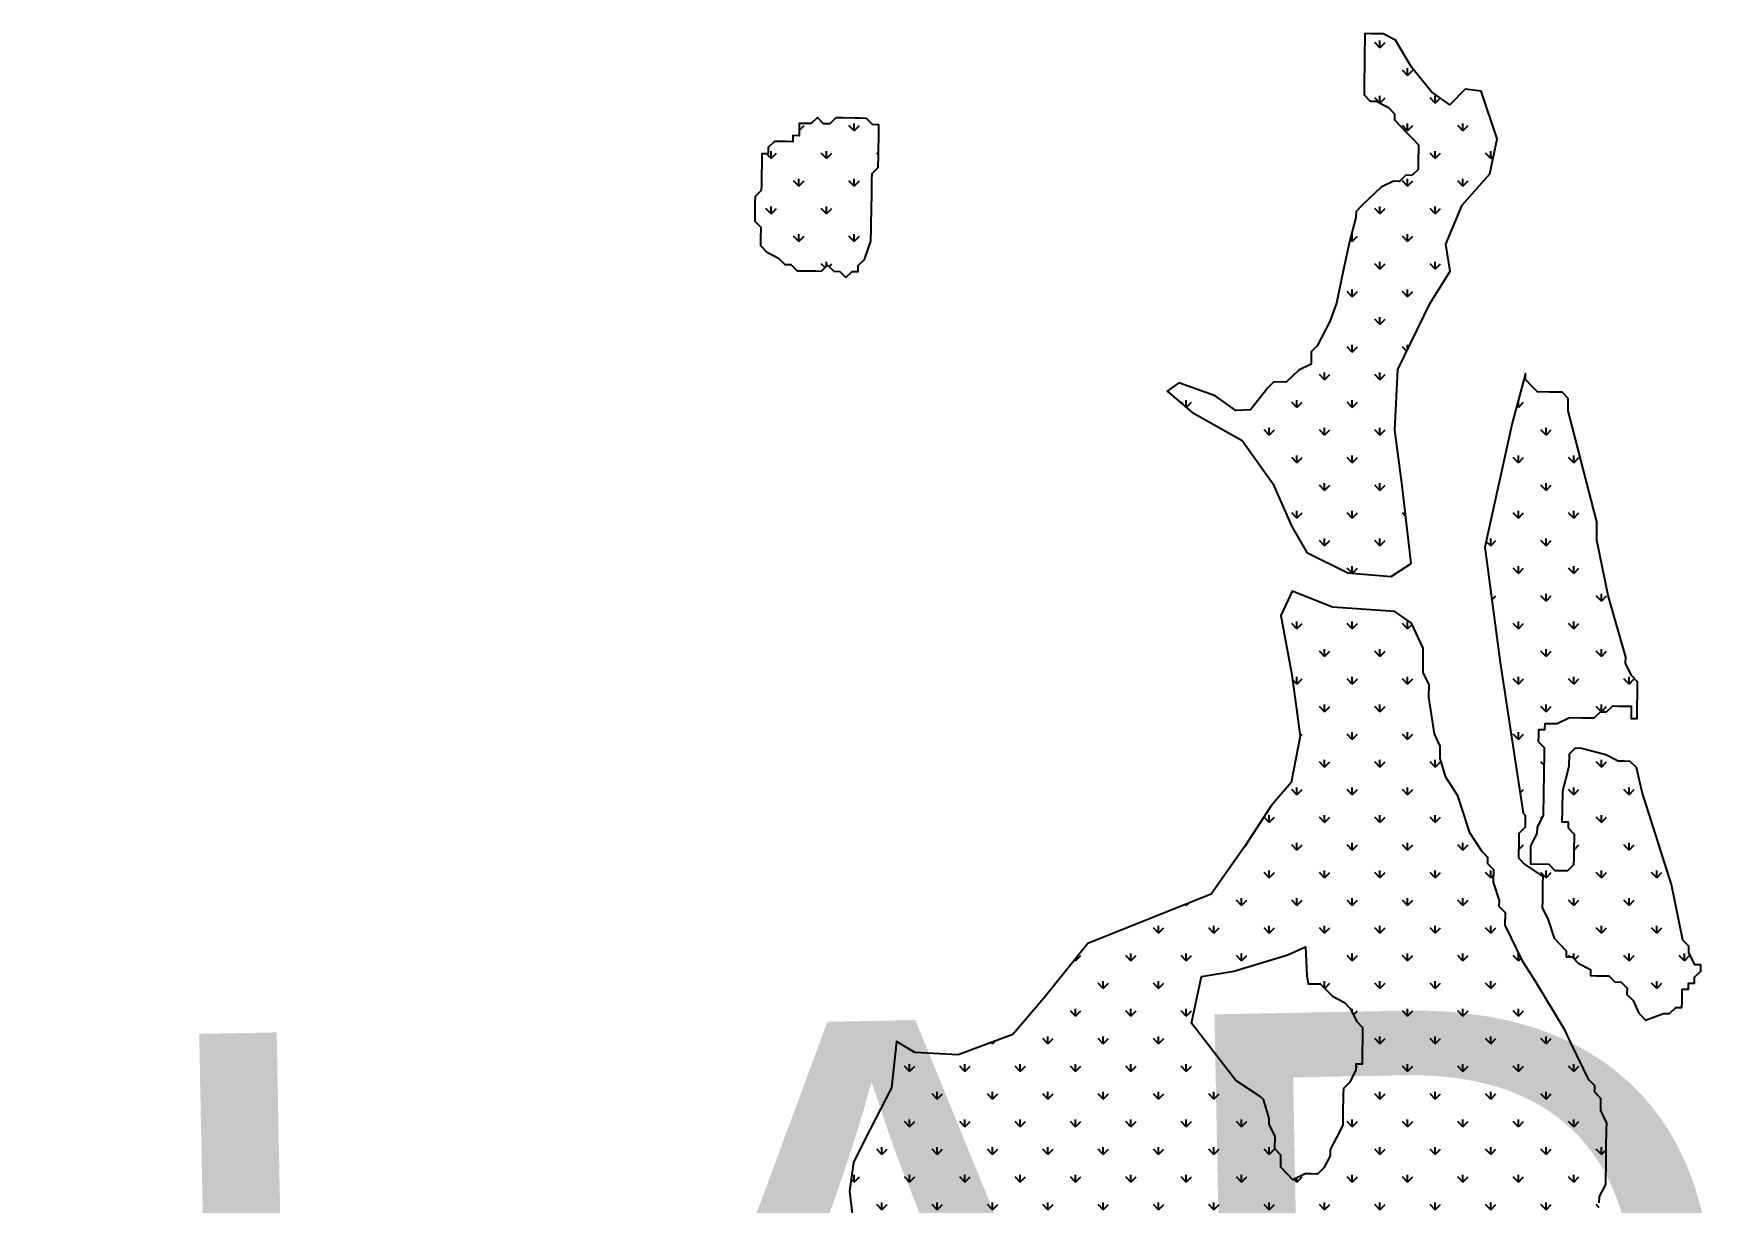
# Model space of a CAD drawing. Header units: metres. Extents: x 266585 to 279238, y 2117616 to 2136108.
# Drawn here: x 270779 to 271869, y 2123063 to 2123822 of the extents above; entities that cross this region are included whole.
import ezdxf

# ---------------------------------------------------------------- set-up
doc = ezdxf.new("R2010")
doc.units = ezdxf.units.M
doc.layers.add('MANGROOVES', color=112, linetype='Continuous')
doc.layers.add('VILLAGE NAME', color=250, linetype='Continuous')

msp = doc.modelspace()

# ---------------------------------------------------------------- hatches: boundary and pattern name
at = {"layer": 'MANGROOVES'}
h = msp.add_hatch(dxfattribs=at)
h.set_pattern_fill('GRASS', color=256)
h.paths.add_polyline_path([(271662.5, 2123564.5), (271664.4, 2123603.7), (271685.4, 2123646.8), (271698.4, 2123667.6), (271695.6, 2123685.1), (271706, 2123710.5), (271724.1, 2123730.8), (271728.9, 2123753.5), (271718.4, 2123784.5), (271708.1, 2123785.7), (271698, 2123775.6), (271686.1, 2123784), (271673.2, 2123800), (271662.8, 2123817.6), (271654.9, 2123821.7), (271650.9, 2123821.7), (271646.9, 2123821.8), (271643, 2123821.9), (271642.9, 2123817.9), (271642.8, 2123809.9), (271642.7, 2123801.9), (271642.5, 2123790), (271642.4, 2123786), (271642.4, 2123782), (271646.3, 2123778), (271650.3, 2123777.9), (271658.2, 2123773.8), (271662.1, 2123769.8), (271662.1, 2123765.8), (271666, 2123761.8), (271669.9, 2123757.7), (271673.8, 2123753.7), (271677.7, 2123749.7), (271677.7, 2123745.7), (271677.6, 2123741.7), (271677.6, 2123737.7), (271677.5, 2123733.7), (271673.5, 2123729.8), (271669.5, 2123729.9), (271665.5, 2123725.9), (271661.5, 2123726), (271653.5, 2123722.1), (271649.4, 2123718.2), (271645.4, 2123714.3), (271641.3, 2123710.4), (271637.3, 2123706.4), (271637.2, 2123702.5), (271633, 2123686.6), (271628.7, 2123666.7), (271624.5, 2123646.9), (271620.3, 2123635), (271612.1, 2123619.2), (271608.1, 2123615.3), (271608, 2123607.3), (271600, 2123603.4), (271595.9, 2123599.5), (271591.9, 2123595.6), (271583.9, 2123595.7), (271579.9, 2123591.8), (271568.8, 2123577.6), (271559.2, 2123577.1), (271545.9, 2123586.6), (271522.3, 2123595.2), (271514.6, 2123589.8), (271530.6, 2123576.1), (271563.4, 2123557.7), (271583.2, 2123529.9), (271595.6, 2123501.9), (271605.3, 2123484.9), (271631.9, 2123471.8), (271660.1, 2123469.4), (271672.9, 2123477.8), (271667.1, 2123528.4)])
h = msp.add_hatch(dxfattribs=at)
h.set_pattern_fill('GRASS', color=256)
h.paths.add_polyline_path([(271322.9, 2123719), (271323, 2123723), (271323, 2123727), (271323.1, 2123731), (271327.1, 2123734.9), (271327.2, 2123742.8), (271327.5, 2123758.8), (271327.5, 2123762.7), (271323.5, 2123762.8), (271319.6, 2123766.8), (271315.6, 2123766.9), (271311.7, 2123767), (271303.7, 2123767.1), (271299.7, 2123767.1), (271295.7, 2123763.2), (271291.7, 2123763.3), (271287.8, 2123767.3), (271283.7, 2123763.4), (271279.8, 2123763.4), (271275.8, 2123763.5), (271275.7, 2123759.5), (271275.7, 2123755.5), (271271.7, 2123755.6), (271271.6, 2123751.6), (271267.6, 2123751.7), (271259.7, 2123751.8), (271255.6, 2123747.9), (271255.6, 2123743.9), (271251.6, 2123743.9), (271251.5, 2123740), (271251.5, 2123736), (271251.4, 2123732), (271251.3, 2123724), (271251.2, 2123720.1), (271247.2, 2123716.1), (271247.1, 2123712.2), (271247.1, 2123708.2), (271247, 2123704.2), (271247, 2123700.2), (271250.9, 2123696.2), (271250.8, 2123688.2), (271250.7, 2123684.2), (271254.6, 2123680.2), (271262.5, 2123676.1), (271266.5, 2123672), (271270.5, 2123672), (271274.4, 2123667.9), (271286.3, 2123667.8), (271290.3, 2123667.7), (271294.3, 2123671.6), (271298.3, 2123667.6), (271302.2, 2123667.5), (271306.2, 2123663.5), (271310.2, 2123667.4), (271314.2, 2123667.4), (271314.2, 2123671.3), (271318.3, 2123675.3), (271322.4, 2123687.2), (271322.6, 2123695.1), (271322.6, 2123699.1), (271322.7, 2123707.1)])
h = msp.add_hatch(dxfattribs=at)
h.set_pattern_fill('GRASS', color=256)
h.paths.add_polyline_path([(271793.5, 2123493.1), (271793.6, 2123505), (271774.8, 2123577), (271774.9, 2123585), (271771, 2123589), (271767, 2123589.1), (271763, 2123589.1), (271755, 2123589.2), (271751.1, 2123593.3), (271747.2, 2123597.3), (271747.3, 2123601.3), (271738.6, 2123569), (271720.9, 2123488.4), (271730.8, 2123413.7), (271745.8, 2123315.8), (271747, 2123314.6), (271746.9, 2123306.6), (271742.9, 2123302.7), (271742.8, 2123298.7), (271742.8, 2123294.7), (271742.7, 2123290.7), (271742.7, 2123286.7), (271746.6, 2123282.7), (271758.4, 2123274.6), (271758.3, 2123270.6), (271758.2, 2123262.6), (271758.2, 2123258.6), (271758.1, 2123254.6), (271762, 2123246.6), (271765.8, 2123234.6), (271769.7, 2123230.6), (271773.6, 2123226.5), (271773.6, 2123222.6), (271777.6, 2123222.5), (271781.5, 2123218.5), (271789.4, 2123214.4), (271789.3, 2123210.4), (271793.3, 2123210.3), (271797.3, 2123210.3), (271801.3, 2123210.2), (271805.2, 2123206.2), (271809.2, 2123206.1), (271813.1, 2123202.1), (271813, 2123198.1), (271817, 2123194.1), (271820.8, 2123186), (271825.2, 2123181.5), (271836.7, 2123185.8), (271840.7, 2123185.7), (271844.8, 2123189.7), (271848.7, 2123189.6), (271848.8, 2123193.6), (271848.9, 2123201.5), (271852.9, 2123201.5), (271853, 2123205.5), (271856.9, 2123205.4), (271857, 2123209.4), (271861, 2123213.3), (271861.1, 2123217.3), (271857.1, 2123217.4), (271853.2, 2123225.4), (271853.3, 2123229.4), (271849.4, 2123233.4), (271841.9, 2123269.4), (271822.9, 2123329.4), (271819.2, 2123345.4), (271815.2, 2123349.4), (271811.3, 2123349.5), (271807.3, 2123349.5), (271799.4, 2123353.6), (271783.5, 2123357.8), (271779.5, 2123357.9), (271775.5, 2123354), (271775.4, 2123346), (271771.2, 2123330.1), (271771, 2123318.2), (271770.9, 2123310.2), (271774.9, 2123310.2), (271774.8, 2123306.2), (271778.7, 2123302.1), (271778.7, 2123298.2), (271778.6, 2123294.2), (271778.5, 2123286.2), (271778.4, 2123282.2), (271774.4, 2123278.3), (271770.4, 2123278.4), (271766.4, 2123278.4), (271762.5, 2123282.5), (271750.6, 2123282.6), (271750.6, 2123286.6), (271750.7, 2123290.6), (271750.7, 2123294.6), (271754.8, 2123302.5), (271754.9, 2123306.5), (271759, 2123314.4), (271759.4, 2123342.2), (271759.6, 2123354.2), (271759.6, 2123358.2), (271755.7, 2123362.2), (271755.8, 2123366.2), (271755.8, 2123370.2), (271759.8, 2123370.1), (271759.9, 2123374.1), (271763.8, 2123374), (271767.8, 2123374), (271775.8, 2123377.9), (271783.8, 2123377.7), (271787.8, 2123377.7), (271791.8, 2123377.6), (271795.8, 2123381.5), (271799.8, 2123381.5), (271803.8, 2123385.4), (271807.8, 2123385.3), (271811.8, 2123385.3), (271815.8, 2123385.2), (271815.7, 2123377.3), (271819.6, 2123377.2), (271819.7, 2123381.2), (271819.7, 2123385.2), (271819.9, 2123393.1), (271819.9, 2123397.1), (271820, 2123401.1), (271816.1, 2123405.1), (271812.2, 2123413.2), (271812.3, 2123417.1), (271800.9, 2123457.1)])
h = msp.add_hatch(dxfattribs=at)
h.set_pattern_fill('GRASS', color=256)
h.paths.add_polyline_path([(271799.3, 2123074.8), (271799.3, 2123078.8), (271799.5, 2123086.8), (271799.6, 2123098.7), (271799.8, 2123110.7), (271799.9, 2123114.6), (271796, 2123122.7), (271796.1, 2123130.6), (271792.2, 2123134.7), (271792.3, 2123138.7), (271788.3, 2123142.7), (271784.5, 2123150.7), (271776.7, 2123166.8), (271772.9, 2123174.8), (271753.4, 2123206.9), (271745.6, 2123219), (271741.8, 2123227), (271737.9, 2123235), (271734, 2123243.1), (271734.2, 2123251), (271730.2, 2123255.1), (271730.3, 2123259), (271726.5, 2123271), (271726.6, 2123279), (271722.7, 2123283), (271722.7, 2123287), (271718.8, 2123291.1), (271711, 2123303.1), (271707.2, 2123315.1), (271703.4, 2123327.1), (271695.6, 2123339.2), (271691.8, 2123351.2), (271691.9, 2123359.2), (271688.1, 2123367.2), (271684.4, 2123391.1), (271684.6, 2123399.1), (271680.7, 2123407.1), (271680.9, 2123423), (271673.2, 2123439.1), (271662.4, 2123446.8), (271621.9, 2123449.6), (271595.8, 2123459.8), (271588.4, 2123444.1), (271595.5, 2123405.7), (271601, 2123365.7), (271595.1, 2123335.7), (271582.2, 2123320.5), (271565.6, 2123295.3), (271543.3, 2123263.2), (271463.1, 2123231.1), (271434.7, 2123195.7), (271414.5, 2123172.1), (271378.9, 2123159), (271350.8, 2123160.5), (271339, 2123167.5), (271335.8, 2123137.5), (271318.5, 2123104), (271311, 2123089.1), (271308.4, 2123070.4), (271311.5, 2123045), (271320, 2122998.9), (271321, 2122958.3), (271329.2, 2122930.4), (271331.3, 2122930.3), (271331.2, 2122926.4), (271331.2, 2122922.4), (271335.1, 2122922.3), (271335.1, 2122918.3), (271339.1, 2122918.3), (271350.9, 2122910.1), (271358.8, 2122906), (271366.7, 2122901.9), (271374.6, 2122893.9), (271394.2, 2122873.7), (271402.1, 2122869.6), (271409.9, 2122861.5), (271421.7, 2122853.3), (271437.6, 2122845.1), (271441.5, 2122841.1), (271449.4, 2122837), (271461.3, 2122832.9), (271465.2, 2122828.8), (271473.1, 2122828.7), (271477.1, 2122828.6), (271481.1, 2122824.6), (271485, 2122824.5), (271489, 2122824.5), (271497, 2122824.4), (271501, 2122824.3), (271504.9, 2122820.3), (271508.8, 2122816.2), (271512.8, 2122816.2), (271520.6, 2122804.1), (271524.5, 2122800.1), (271528.4, 2122796), (271532.4, 2122796), (271536.3, 2122791.9), (271540.3, 2122791.9), (271544.3, 2122791.8), (271548.3, 2122791.8), (271552.2, 2122791.7), (271556.2, 2122791.6), (271560.2, 2122791.6), (271564.2, 2122791.5), (271568.2, 2122791.5), (271568.2, 2122795.4), (271572.2, 2122795.4), (271576.2, 2122799.3), (271584.3, 2122807.2), (271588.3, 2122807.1), (271592.3, 2122811), (271596.3, 2122811), (271600.3, 2122810.9), (271600.5, 2122826.8), (271604.6, 2122834.7), (271604.7, 2122838.7), (271604.8, 2122842.7), (271608.8, 2122846.6), (271608.9, 2122850.6), (271612.9, 2122854.5), (271617, 2122862.4), (271617, 2122866.4), (271621.1, 2122870.3), (271629.2, 2122878.2), (271637.2, 2122886), (271665.6, 2122917.5), (271677.6, 2122925.3), (271685.7, 2122933.1), (271693.9, 2122944.9), (271705.9, 2122952.7), (271713.9, 2122956.6), (271734.1, 2122972.2), (271742.1, 2122976.1), (271750.2, 2122987.9), (271758.2, 2122991.8), (271762.3, 2122999.7), (271766.4, 2123003.6), (271774.5, 2123011.5), (271778.6, 2123019.4), (271782.7, 2123027.3), (271786.8, 2123039.2), (271790.9, 2123047.1), (271795, 2123055), (271795.1, 2123062.9), (271795.2, 2123066.9)])
h.paths.add_polyline_path([(271620.4, 2123093.4), (271616.3, 2123085.5), (271612.2, 2123081.5), (271608.2, 2123081.6), (271604.3, 2123081.7), (271596.2, 2123077.8), (271592.3, 2123081.8), (271588.4, 2123085.9), (271588.5, 2123093.8), (271584.6, 2123097.9), (271584.7, 2123105.8), (271580.8, 2123113.9), (271580.9, 2123117.9), (271577.1, 2123129.9), (271575.1, 2123131.9), (271559.2, 2123142.2), (271530.5, 2123179.5), (271537, 2123209.7), (271558, 2123213.3), (271592.9, 2123223.8), (271604.4, 2123229), (271605.3, 2123210.5), (271606.1, 2123205.1), (271610.1, 2123205), (271614, 2123205), (271618, 2123200.9), (271621.9, 2123196.9), (271629.8, 2123192.8), (271633.7, 2123188.8), (271637.6, 2123180.7), (271641.5, 2123176.7), (271641.4, 2123172.7), (271641.4, 2123168.7), (271641.3, 2123160.8), (271641.2, 2123156.8), (271641.1, 2123152.8), (271637.2, 2123152.9), (271637.1, 2123148.9), (271633, 2123141), (271629, 2123137.1), (271628.9, 2123133.1), (271628.7, 2123121.1), (271628.7, 2123117.2), (271628.6, 2123113.2), (271624.5, 2123105.3), (271620.4, 2123097.4)], flags=16)

# ---------------------------------------------------------------- linework, layer by layer
at = {"layer": 'MANGROOVES', "flags": 128}
for points in [[(271685.4, 2123646.8), (271698.4, 2123667.6), (271695.6, 2123685.1), (271706, 2123710.5), (271724.1, 2123730.8), (271728.9, 2123753.5), (271718.4, 2123784.5), (271708.1, 2123785.7), (271698, 2123775.6), (271686.1, 2123784), (271673.2, 2123800), (271662.8, 2123817.6), (271654.9, 2123821.7), (271650.9, 2123821.7), (271646.9, 2123821.8), (271643, 2123821.9), (271642.9, 2123817.9), (271642.8, 2123809.9), (271642.7, 2123801.9), (271642.5, 2123790), (271642.4, 2123786), (271642.4, 2123782), (271646.3, 2123778), (271650.3, 2123777.9), (271658.2, 2123773.8), (271662.1, 2123769.8), (271662.1, 2123765.8), (271666, 2123761.8), (271669.9, 2123757.7), (271673.8, 2123753.7), (271677.7, 2123749.7), (271677.7, 2123745.7), (271677.6, 2123741.7), (271677.6, 2123737.7), (271677.5, 2123733.7), (271673.5, 2123729.8), (271669.5, 2123729.9), (271665.5, 2123725.9), (271661.5, 2123726), (271653.5, 2123722.1), (271649.4, 2123718.2), (271645.4, 2123714.3), (271641.3, 2123710.4), (271637.3, 2123706.4), (271637.2, 2123702.5), (271633, 2123686.6), (271628.7, 2123666.7), (271624.5, 2123646.9), (271620.3, 2123635), (271612.1, 2123619.2), (271608.1, 2123615.3), (271608, 2123607.3), (271600, 2123603.4), (271595.9, 2123599.5), (271591.9, 2123595.6), (271583.9, 2123595.7), (271579.9, 2123591.8), (271568.8, 2123577.6), (271559.2, 2123577.1), (271545.9, 2123586.6), (271522.3, 2123595.2), (271514.6, 2123589.8), (271530.6, 2123576.1), (271563.4, 2123557.7), (271583.2, 2123529.9), (271595.6, 2123501.9), (271605.3, 2123484.9), (271631.9, 2123471.8), (271660.1, 2123469.4), (271672.9, 2123477.8), (271667.1, 2123528.4), (271662.5, 2123564.5), (271664.4, 2123603.7)], [(271322.9, 2123719), (271323, 2123723), (271323, 2123727), (271323.1, 2123731), (271327.1, 2123734.9), (271327.2, 2123742.8), (271327.5, 2123758.8), (271327.5, 2123762.7), (271323.5, 2123762.8), (271319.6, 2123766.8), (271315.6, 2123766.9), (271311.7, 2123767), (271303.7, 2123767.1), (271299.7, 2123767.1), (271295.7, 2123763.2), (271291.7, 2123763.3), (271287.8, 2123767.3), (271283.7, 2123763.4), (271279.8, 2123763.4), (271275.8, 2123763.5), (271275.7, 2123759.5), (271275.7, 2123755.5), (271271.7, 2123755.6), (271271.6, 2123751.6), (271267.6, 2123751.7), (271259.7, 2123751.8), (271255.6, 2123747.9), (271255.6, 2123743.9), (271251.6, 2123743.9), (271251.5, 2123740), (271251.5, 2123736), (271251.4, 2123732), (271251.3, 2123724), (271251.2, 2123720.1), (271247.2, 2123716.1), (271247.1, 2123712.2), (271247.1, 2123708.2), (271247, 2123704.2), (271247, 2123700.2), (271250.9, 2123696.2), (271250.8, 2123688.2), (271250.7, 2123684.2), (271254.6, 2123680.2), (271262.5, 2123676.1), (271266.5, 2123672), (271270.5, 2123672), (271274.4, 2123667.9), (271286.3, 2123667.8), (271290.3, 2123667.7), (271294.3, 2123671.6), (271298.3, 2123667.6), (271302.2, 2123667.5), (271306.2, 2123663.5), (271310.2, 2123667.4), (271314.2, 2123667.4), (271314.2, 2123671.3), (271318.3, 2123675.3), (271322.4, 2123687.2), (271322.6, 2123695.1), (271322.6, 2123699.1), (271322.7, 2123707.1)], [(271800.9, 2123457.1), (271793.5, 2123493.1), (271793.6, 2123505), (271774.8, 2123577), (271774.9, 2123585), (271771, 2123589), (271767, 2123589.1), (271763, 2123589.1), (271755, 2123589.2), (271751.1, 2123593.3), (271747.2, 2123597.3), (271747.3, 2123601.3), (271738.6, 2123569), (271720.9, 2123488.4), (271730.8, 2123413.7), (271745.8, 2123315.8), (271747, 2123314.6), (271746.9, 2123306.6), (271742.9, 2123302.7), (271742.8, 2123298.7), (271742.8, 2123294.7), (271742.7, 2123290.7), (271742.7, 2123286.7), (271746.6, 2123282.7), (271758.4, 2123274.6), (271758.3, 2123270.6), (271758.2, 2123262.6), (271758.2, 2123258.6), (271758.1, 2123254.6), (271762, 2123246.6), (271765.8, 2123234.6), (271769.7, 2123230.6), (271773.6, 2123226.5), (271773.6, 2123222.6), (271777.6, 2123222.5), (271781.5, 2123218.5), (271789.4, 2123214.4), (271789.3, 2123210.4), (271793.3, 2123210.3), (271797.3, 2123210.3), (271801.3, 2123210.2), (271805.2, 2123206.2), (271809.2, 2123206.1), (271813.1, 2123202.1), (271813, 2123198.1), (271817, 2123194.1), (271820.8, 2123186), (271825.2, 2123181.5), (271836.7, 2123185.8), (271840.7, 2123185.7), (271844.8, 2123189.7), (271848.7, 2123189.6), (271848.8, 2123193.6), (271848.9, 2123201.5), (271852.9, 2123201.5), (271853, 2123205.5), (271856.9, 2123205.4), (271857, 2123209.4), (271861, 2123213.3), (271861.1, 2123217.3), (271857.1, 2123217.4), (271853.2, 2123225.4), (271853.3, 2123229.4), (271849.4, 2123233.4), (271841.9, 2123269.4), (271822.9, 2123329.4), (271819.2, 2123345.4), (271815.2, 2123349.4), (271811.3, 2123349.5), (271807.3, 2123349.5), (271799.4, 2123353.6), (271783.5, 2123357.8), (271779.5, 2123357.9), (271775.5, 2123354), (271775.4, 2123346), (271771.2, 2123330.1), (271771, 2123318.2), (271770.9, 2123310.2), (271774.9, 2123310.2), (271774.8, 2123306.2), (271778.7, 2123302.1), (271778.7, 2123298.2), (271778.6, 2123294.2), (271778.5, 2123286.2), (271778.4, 2123282.2), (271774.4, 2123278.3), (271770.4, 2123278.4), (271766.4, 2123278.4), (271762.5, 2123282.5), (271750.6, 2123282.6), (271750.6, 2123286.6), (271750.7, 2123290.6), (271750.7, 2123294.6), (271754.8, 2123302.5), (271754.9, 2123306.5), (271759, 2123314.4), (271759.4, 2123342.2), (271759.6, 2123354.2), (271759.6, 2123358.2), (271755.7, 2123362.2), (271755.8, 2123366.2), (271755.8, 2123370.2), (271759.8, 2123370.1), (271759.9, 2123374.1), (271763.8, 2123374), (271767.8, 2123374), (271775.8, 2123377.9), (271783.8, 2123377.7), (271787.8, 2123377.7), (271791.8, 2123377.6), (271795.8, 2123381.5), (271799.8, 2123381.5), (271803.8, 2123385.4), (271807.8, 2123385.3), (271811.8, 2123385.3), (271815.8, 2123385.2), (271815.7, 2123377.3), (271819.6, 2123377.2), (271819.7, 2123381.2), (271819.7, 2123385.2), (271819.9, 2123393.1), (271819.9, 2123397.1), (271820, 2123401.1), (271816.1, 2123405.1), (271812.2, 2123413.2), (271812.3, 2123417.1)], [(271575.1, 2123131.9), (271559.2, 2123142.2), (271530.5, 2123179.5), (271537, 2123209.7), (271558, 2123213.3), (271592.9, 2123223.8), (271604.4, 2123229), (271605.3, 2123210.5), (271606.1, 2123205.1), (271606.1, 2123205.1), (271610.1, 2123205), (271614, 2123205), (271618, 2123200.9), (271621.9, 2123196.9), (271629.8, 2123192.8), (271633.7, 2123188.8), (271637.6, 2123180.7), (271641.5, 2123176.7), (271641.4, 2123172.7), (271641.4, 2123168.7), (271641.3, 2123160.8), (271641.2, 2123156.8), (271641.1, 2123152.8), (271637.2, 2123152.9), (271637.1, 2123148.9), (271633, 2123141), (271629, 2123137.1), (271628.9, 2123133.1), (271628.7, 2123121.1), (271628.7, 2123117.2), (271628.6, 2123113.2), (271624.5, 2123105.3), (271620.4, 2123097.4), (271620.4, 2123093.4), (271616.3, 2123085.5), (271612.2, 2123081.5), (271608.2, 2123081.6), (271604.3, 2123081.7), (271596.2, 2123077.8), (271592.3, 2123081.8), (271588.4, 2123085.9), (271588.5, 2123093.8), (271584.6, 2123097.9), (271584.7, 2123105.8), (271580.8, 2123113.9), (271580.9, 2123117.9), (271577.1, 2123129.9)]]:
    msp.add_lwpolyline(points, close=True, dxfattribs=at)
msp.add_lwpolyline([(271795.1, 2123062.9), (271795.2, 2123066.9), (271799.3, 2123074.8), (271799.3, 2123078.8), (271799.5, 2123086.8), (271799.6, 2123098.7), (271799.8, 2123110.7), (271799.9, 2123114.6), (271796, 2123122.7), (271796.1, 2123130.6), (271792.2, 2123134.7), (271792.3, 2123138.7), (271788.3, 2123142.7), (271784.5, 2123150.7), (271776.7, 2123166.8), (271772.9, 2123174.8), (271753.4, 2123206.9), (271745.6, 2123219), (271741.8, 2123227), (271737.9, 2123235), (271734, 2123243.1), (271734.2, 2123251), (271730.2, 2123255.1), (271730.3, 2123259), (271726.5, 2123271), (271726.6, 2123279), (271722.7, 2123283), (271722.7, 2123287), (271718.8, 2123291.1), (271711, 2123303.1), (271707.2, 2123315.1), (271703.4, 2123327.1), (271695.6, 2123339.2), (271691.8, 2123351.2), (271691.9, 2123359.2), (271688.1, 2123367.2), (271684.4, 2123391.1), (271684.6, 2123399.1), (271680.7, 2123407.1), (271680.9, 2123423), (271673.2, 2123439.1), (271662.4, 2123446.8), (271621.9, 2123449.6), (271595.8, 2123459.8), (271588.4, 2123444.1), (271595.5, 2123405.7), (271601, 2123365.7), (271595.1, 2123335.7), (271582.2, 2123320.5), (271565.6, 2123295.3), (271543.3, 2123263.2), (271463.1, 2123231.1), (271434.7, 2123195.7), (271414.5, 2123172.1), (271378.9, 2123159), (271350.8, 2123160.5), (271339, 2123167.5), (271335.8, 2123137.5), (271318.5, 2123104), (271311, 2123089.1), (271308.4, 2123070.4), (271311.5, 2123045)], dxfattribs=at)

# ---------------------------------------------------------------- texts
at = {"layer": 'VILLAGE NAME', "insert": (270034.2, 2123156.1), "char_height": 385.732, "attachment_point": 1, "rotation": 1.1028}
msp.add_mtext_dynamic_manual_height_columns('{\\fArial|b0|i0|c0|p34;MALAD}', width=2578.433, gutter_width=1928.7, heights=[0], dxfattribs=at)

doc.saveas('drawing.dxf')
